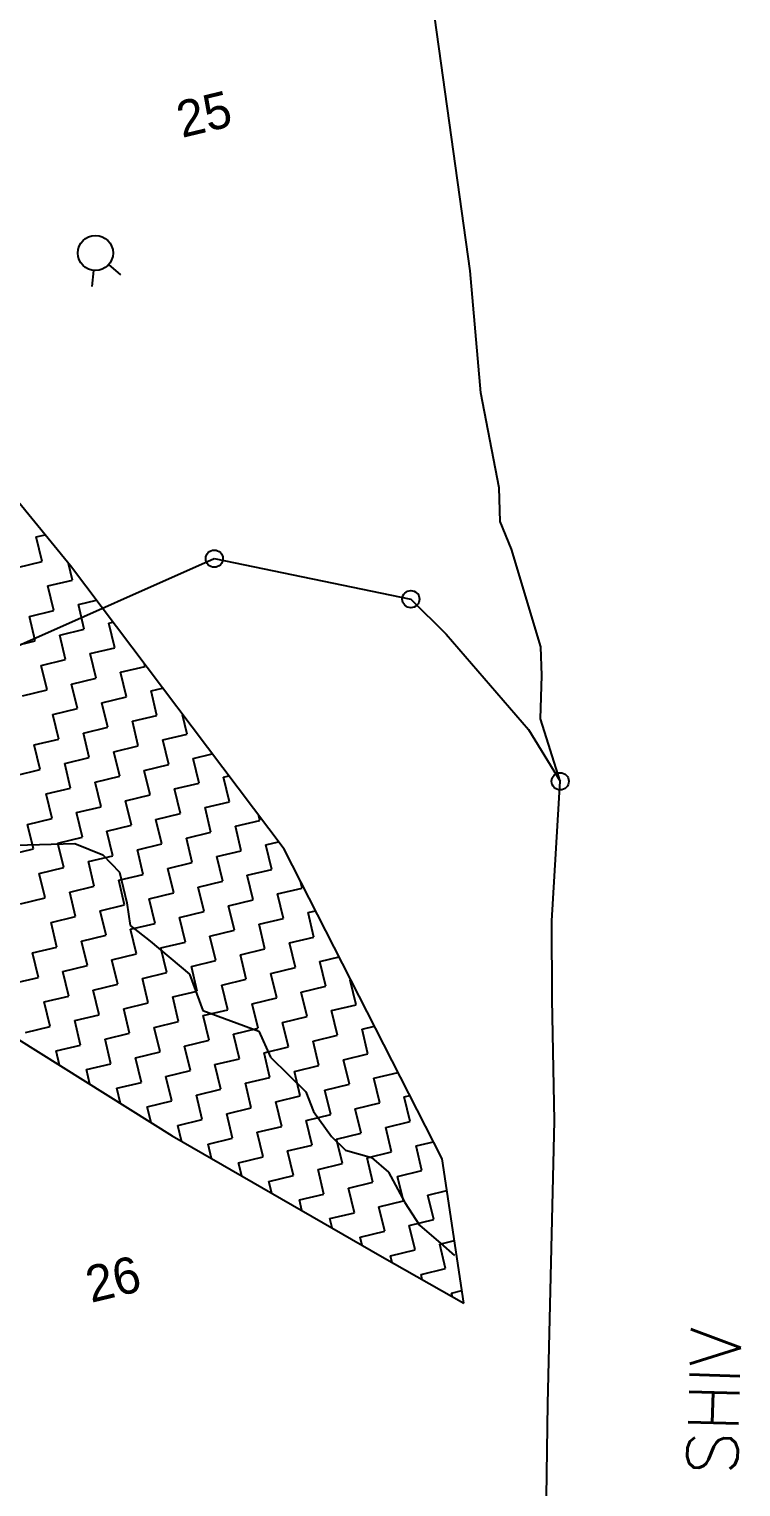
# Model space of a CAD drawing. Header units: metres. Extents: x 330019 to 331879, y 1797834 to 1801443.
# Drawn here: x 330885 to 331279, y 1798356 to 1799161 of the extents above; entities that cross this region are included whole.
import ezdxf
from ezdxf.enums import TextEntityAlignment as Align

# ---------------------------------------------------------------- set-up
doc = ezdxf.new("R2010")
doc.units = ezdxf.units.M
doc.header["$MEASUREMENT"] = 0
for name, color, linetype in [('LINE_WATER', 4, 'Continuous'), ('POLY_HATCH', 12, 'Continuous'), ('POLY_PARCEL', 6, 'Continuous'), ('TEXT_MAPOUT', 7, 'Continuous'), ('TEXT_PARCEL', 7, 'Continuous'), ('V_BOUND_LINE', 7, 'Continuous')]:
    doc.layers.add(name, color=color, linetype=linetype)
doc.styles.get("Standard").update_dxf_attribs({"font": 'simplex.shx'})
doc.styles.add('TEXT_MAP', font='', dxfattribs={"height": 0.25})
doc.styles.get('TEXT_MAP').set_extended_font_data('Kruti Dev 050')

msp = doc.modelspace()

# ---------------------------------------------------------------- linework, layer by layer
for points in [[(330920.03, 1799019.18), (330920.87, 1799028.03)], [(330935.91, 1799025.57), (330929.17, 1799031.37)]]:
    msp.add_lwpolyline(points)
for centre, radius in [((330921.8, 1799037.7), 9.72), ((330987.51, 1798868.74), 4.75), ((331096.22, 1798846.36), 4.75), ((331178.8, 1798745.64), 4.75)]:
    msp.add_circle(centre, radius)
at = {"layer": 'LINE_WATER'}
for p, q in [((330877.79, 1798710.35), (330910.43, 1798711.24)), ((330910.43, 1798711.24), (330925.87, 1798705.01)), ((330925.87, 1798705.01), (330935.17, 1798695.32)), ((330935.17, 1798695.32), (330939.24, 1798678.4)), ((330939.24, 1798678.4), (330940.93, 1798665.99)), ((330940.93, 1798665.99), (330952, 1798657.21)), ((330952, 1798657.21), (330973.79, 1798639.08)), ((330973.79, 1798639.08), (330981.11, 1798618.97)), ((330981.11, 1798618.97), (331012.23, 1798607.56)), ((331012.23, 1798607.56), (331018.67, 1798593.2)), ((331018.67, 1798593.2), (331038.22, 1798574.03)), ((331038.22, 1798574.03), (331042.34, 1798563.09)), ((331042.34, 1798563.09), (331052.28, 1798549.2)), ((331052.28, 1798549.2), (331060.08, 1798541.63)), ((331060.08, 1798541.63), (331074.48, 1798537.64)), ((331074.48, 1798537.64), (331083.91, 1798529.46)), ((331083.91, 1798529.46), (331092.91, 1798512.74)), ((331092.91, 1798512.74), (331100.9, 1798500.24)), ((331100.9, 1798500.24), (331112.78, 1798490.17)), ((331112.78, 1798490.17), (331120.35, 1798483.53))]:
    msp.add_line(p, q, dxfattribs=at)
at = {"layer": 'POLY_HATCH'}
for p, q in [((330908.01, 1798864.71), (330811.42, 1798982.63)), ((331026.08, 1798708.15), (330908.01, 1798864.71)), ((331113.56, 1798536.93), (331026.08, 1798708.15)), ((330818.06, 1798641.07), (330964.3, 1798549.7)), ((330964.3, 1798549.7), (331080.32, 1798482.69)), ((331125.47, 1798457.05), (331113.56, 1798536.93)), ((331080.32, 1798482.69), (331125.47, 1798457.05))]:
    msp.add_line(p, q, dxfattribs=at)
at = {"layer": 'POLY_HATCH', "linetype": 'Continuous'}
for p, q in [((330889.01, 1798880.74), (330893.91, 1798881.92)), ((330892.27, 1798867.18), (330889.01, 1798880.74)), ((330878.72, 1798863.92), (330892.27, 1798867.18)), ((330909.09, 1798856.89), (330906.88, 1798866.09)), ((330895.54, 1798853.62), (330909.09, 1798856.89)), ((330898.8, 1798840.07), (330895.54, 1798853.62)), ((330912.36, 1798843.33), (330922.33, 1798845.73)), ((330915.62, 1798829.77), (330912.36, 1798843.33)), ((330885.24, 1798836.8), (330898.8, 1798840.07)), ((330888.5, 1798823.25), (330885.24, 1798836.8)), ((330929.17, 1798833.03), (330931.48, 1798833.59)), ((330932.44, 1798819.47), (330929.17, 1798833.03)), ((330902.06, 1798826.51), (330915.62, 1798829.77)), ((330905.32, 1798812.95), (330902.06, 1798826.51)), ((330874.94, 1798819.98), (330888.5, 1798823.25)), ((330918.88, 1798816.21), (330932.44, 1798819.47)), ((330922.14, 1798802.65), (330918.88, 1798816.21)), ((330891.76, 1798809.69), (330905.32, 1798812.95)), ((330895.02, 1798796.13), (330891.76, 1798809.69)), ((330935.7, 1798805.92), (330949.26, 1798809.18)), ((330949.26, 1798809.18), (330948.96, 1798810.41)), ((330908.58, 1798799.39), (330922.14, 1798802.65)), ((330938.96, 1798792.36), (330935.7, 1798805.92)), ((330881.47, 1798792.87), (330895.02, 1798796.13)), ((330911.84, 1798785.83), (330908.58, 1798799.39)), ((330925.4, 1798789.1), (330938.96, 1798792.36)), ((330952.52, 1798795.62), (330958.95, 1798797.17)), ((330955.78, 1798782.06), (330952.52, 1798795.62)), ((330898.29, 1798782.57), (330911.84, 1798785.83)), ((330928.66, 1798775.54), (330925.4, 1798789.1)), ((330901.55, 1798769.02), (330898.29, 1798782.57)), ((330942.22, 1798778.8), (330955.78, 1798782.06)), ((330945.48, 1798765.24), (330942.22, 1798778.8)), ((330972.6, 1798771.77), (330970.02, 1798782.48)), ((330887.99, 1798765.75), (330901.55, 1798769.02)), ((330915.11, 1798772.28), (330928.66, 1798775.54)), ((330918.37, 1798758.72), (330915.11, 1798772.28)), ((330959.04, 1798768.5), (330972.6, 1798771.77)), ((330962.3, 1798754.95), (330959.04, 1798768.5)), ((330891.25, 1798752.2), (330887.99, 1798765.75)), ((330931.92, 1798761.98), (330945.48, 1798765.24)), ((330935.19, 1798748.42), (330931.92, 1798761.98)), ((330975.86, 1798758.21), (330986.41, 1798760.75)), ((330877.69, 1798748.93), (330891.25, 1798752.2)), ((330904.81, 1798755.46), (330918.37, 1798758.72)), ((330908.07, 1798741.9), (330904.81, 1798755.46)), ((330948.74, 1798751.68), (330962.3, 1798754.95)), ((330952.01, 1798738.13), (330948.74, 1798751.68)), ((330979.12, 1798744.65), (330975.86, 1798758.21)), ((330921.63, 1798745.16), (330935.19, 1798748.42)), ((330924.89, 1798731.6), (330921.63, 1798745.16)), ((330965.56, 1798741.39), (330979.12, 1798744.65)), ((330992.68, 1798747.91), (330995.57, 1798748.61)), ((330995.94, 1798734.35), (330992.68, 1798747.91)), ((330894.51, 1798738.64), (330908.07, 1798741.9)), ((330897.77, 1798725.08), (330894.51, 1798738.64)), ((330938.45, 1798734.87), (330952.01, 1798738.13)), ((330968.83, 1798727.83), (330965.56, 1798741.39)), ((330911.33, 1798728.34), (330924.89, 1798731.6)), ((330914.59, 1798714.78), (330911.33, 1798728.34)), ((330941.71, 1798721.31), (330938.45, 1798734.87)), ((330955.27, 1798724.57), (330968.83, 1798727.83)), ((330982.38, 1798731.09), (330995.94, 1798734.35)), ((330985.64, 1798717.53), (330982.38, 1798731.09)), ((330884.22, 1798721.82), (330897.77, 1798725.08)), ((330887.48, 1798708.26), (330884.22, 1798721.82)), ((330928.15, 1798718.05), (330941.71, 1798721.31)), ((330958.53, 1798711.01), (330955.27, 1798724.57)), ((330999.2, 1798720.8), (331012.76, 1798724.06)), ((331002.46, 1798707.24), (330999.2, 1798720.8)), ((331012.76, 1798724.06), (331012.14, 1798726.63)), ((330901.04, 1798711.52), (330914.59, 1798714.78)), ((330904.3, 1798697.97), (330901.04, 1798711.52)), ((330931.41, 1798704.49), (330928.15, 1798718.05)), ((330972.09, 1798714.27), (330985.64, 1798717.53)), ((330975.35, 1798700.72), (330972.09, 1798714.27)), ((331016.02, 1798710.5), (331023.03, 1798712.19)), ((330873.92, 1798705), (330887.48, 1798708.26)), ((330917.86, 1798701.23), (330931.41, 1798704.49)), ((330944.97, 1798707.75), (330958.53, 1798711.01)), ((330948.23, 1798694.19), (330944.97, 1798707.75)), ((330988.91, 1798703.98), (331002.46, 1798707.24)), ((330992.17, 1798690.42), (330988.91, 1798703.98)), ((331019.28, 1798696.94), (331016.02, 1798710.5)), ((330890.74, 1798694.7), (330904.3, 1798697.97)), ((330921.12, 1798687.67), (330917.86, 1798701.23)), ((330961.79, 1798697.45), (330975.35, 1798700.72)), ((330965.05, 1798683.9), (330961.79, 1798697.45)), ((331005.73, 1798693.68), (331019.28, 1798696.94)), ((330894, 1798681.15), (330890.74, 1798694.7)), ((330907.56, 1798684.41), (330921.12, 1798687.67)), ((330934.68, 1798690.93), (330948.23, 1798694.19)), ((330937.94, 1798677.37), (330934.68, 1798690.93)), ((330978.61, 1798687.16), (330992.17, 1798690.42)), ((330981.87, 1798673.6), (330978.61, 1798687.16)), ((331008.99, 1798680.12), (331005.73, 1798693.68)), ((331036.1, 1798686.65), (331035.25, 1798690.2)), ((330880.44, 1798677.88), (330894, 1798681.15)), ((330910.82, 1798670.85), (330907.56, 1798684.41)), ((330951.49, 1798680.63), (330965.05, 1798683.9)), ((330954.76, 1798667.08), (330951.49, 1798680.63)), ((330995.43, 1798676.86), (331008.99, 1798680.12)), ((331022.54, 1798683.38), (331036.1, 1798686.65)), ((331025.81, 1798669.83), (331022.54, 1798683.38)), ((330924.38, 1798674.11), (330937.94, 1798677.37)), ((330927.64, 1798660.55), (330924.38, 1798674.11)), ((330968.31, 1798670.34), (330981.87, 1798673.6)), ((330998.69, 1798663.3), (330995.43, 1798676.86)), ((331039.36, 1798673.09), (331043.49, 1798674.08)), ((331042.63, 1798659.53), (331039.36, 1798673.09)), ((330897.26, 1798667.59), (330910.82, 1798670.85)), ((330900.53, 1798654.03), (330897.26, 1798667.59)), ((330941.2, 1798663.82), (330954.76, 1798667.08)), ((330944.46, 1798650.26), (330941.2, 1798663.82)), ((330971.58, 1798656.78), (330968.31, 1798670.34)), ((330985.13, 1798660.04), (330998.69, 1798663.3)), ((331012.25, 1798666.57), (331025.81, 1798669.83)), ((331015.51, 1798653.01), (331012.25, 1798666.57)), ((330914.08, 1798657.29), (330927.64, 1798660.55)), ((330917.34, 1798643.73), (330914.08, 1798657.29)), ((330958.02, 1798653.52), (330971.58, 1798656.78)), ((330988.39, 1798646.48), (330985.13, 1798660.04)), ((331029.07, 1798656.27), (331042.63, 1798659.53)), ((331032.33, 1798642.71), (331029.07, 1798656.27)), ((330886.97, 1798650.77), (330900.53, 1798654.03)), ((330890.23, 1798637.21), (330886.97, 1798650.77)), ((330930.9, 1798647), (330944.46, 1798650.26)), ((330934.16, 1798633.44), (330930.9, 1798647)), ((330961.28, 1798639.96), (330958.02, 1798653.52)), ((331001.95, 1798649.75), (331015.51, 1798653.01)), ((331005.21, 1798636.19), (331001.95, 1798649.75)), ((331045.89, 1798645.97), (331056.54, 1798648.54)), ((330903.79, 1798640.47), (330917.34, 1798643.73)), ((330907.05, 1798626.92), (330903.79, 1798640.47)), ((330947.72, 1798636.7), (330961.28, 1798639.96)), ((330974.84, 1798643.22), (330988.39, 1798646.48)), ((330978.1, 1798629.67), (330974.84, 1798643.22)), ((331018.77, 1798639.45), (331032.33, 1798642.71)), ((331022.03, 1798625.89), (331018.77, 1798639.45)), ((331049.15, 1798632.42), (331045.89, 1798645.97)), ((330876.67, 1798633.95), (330890.23, 1798637.21)), ((330920.61, 1798630.18), (330934.16, 1798633.44)), ((330950.98, 1798623.14), (330947.72, 1798636.7)), ((330991.66, 1798632.93), (331005.21, 1798636.19)), ((330994.92, 1798619.37), (330991.66, 1798632.93)), ((331035.59, 1798629.15), (331049.15, 1798632.42)), ((331062.71, 1798635.68), (331063.06, 1798635.76)), ((331065.97, 1798622.12), (331062.71, 1798635.68)), ((330893.49, 1798623.65), (330907.05, 1798626.92)), ((330896.75, 1798610.1), (330893.49, 1798623.65)), ((330923.87, 1798616.62), (330920.61, 1798630.18)), ((330937.43, 1798619.88), (330950.98, 1798623.14)), ((330964.54, 1798626.4), (330978.1, 1798629.67)), ((330967.8, 1798612.85), (330964.54, 1798626.4)), ((331008.48, 1798622.63), (331022.03, 1798625.89)), ((331011.74, 1798609.07), (331008.48, 1798622.63)), ((331038.85, 1798615.6), (331035.59, 1798629.15)), ((330910.31, 1798613.36), (330923.87, 1798616.62)), ((330940.69, 1798606.32), (330937.43, 1798619.88)), ((330981.36, 1798616.11), (330994.92, 1798619.37)), ((330984.62, 1798602.55), (330981.36, 1798616.11)), ((331025.29, 1798612.33), (331038.85, 1798615.6)), ((331052.41, 1798618.86), (331065.97, 1798622.12)), ((331055.67, 1798605.3), (331052.41, 1798618.86)), ((330883.19, 1798606.83), (330896.75, 1798610.1)), ((330913.57, 1798599.8), (330910.31, 1798613.36)), ((330954.24, 1798609.58), (330967.8, 1798612.85)), ((330957.51, 1798596.03), (330954.24, 1798609.58)), ((330998.18, 1798605.81), (331011.74, 1798609.07)), ((331028.56, 1798598.78), (331025.29, 1798612.33)), ((331069.23, 1798608.56), (331076.12, 1798610.22)), ((331072.49, 1798595), (331069.23, 1798608.56)), ((330900.01, 1798596.54), (330913.57, 1798599.8)), ((330927.13, 1798603.06), (330940.69, 1798606.32)), ((330930.39, 1798589.5), (330927.13, 1798603.06)), ((330971.06, 1798599.29), (330984.62, 1798602.55)), ((330974.33, 1798585.73), (330971.06, 1798599.29)), ((331001.44, 1798592.25), (330998.18, 1798605.81)), ((331015, 1798595.52), (331028.56, 1798598.78)), ((331042.11, 1798602.04), (331055.67, 1798605.3)), ((331045.38, 1798588.48), (331042.11, 1798602.04)), ((330901.9, 1798588.68), (330900.01, 1798596.54)), ((330943.95, 1798592.77), (330957.51, 1798596.03)), ((330947.21, 1798579.21), (330943.95, 1798592.77)), ((330987.88, 1798588.99), (331001.44, 1798592.25)), ((331018.26, 1798581.96), (331015, 1798595.52)), ((331058.93, 1798591.74), (331072.49, 1798595)), ((331062.2, 1798578.18), (331058.93, 1798591.74)), ((330916.83, 1798586.24), (330930.39, 1798589.5)), ((330918.78, 1798578.14), (330916.83, 1798586.24)), ((330960.77, 1798582.47), (330974.33, 1798585.73)), ((330964.03, 1798568.91), (330960.77, 1798582.47)), ((330991.14, 1798575.43), (330987.88, 1798588.99)), ((331031.82, 1798585.22), (331045.38, 1798588.48)), ((331035.08, 1798571.66), (331031.82, 1798585.22)), ((331075.75, 1798581.45), (331089.17, 1798584.67)), ((330933.65, 1798575.95), (330947.21, 1798579.21)), ((330935.66, 1798567.59), (330933.65, 1798575.95)), ((330977.59, 1798572.17), (330991.14, 1798575.43)), ((331004.7, 1798578.7), (331018.26, 1798581.96)), ((331007.96, 1798565.14), (331004.7, 1798578.7)), ((331048.64, 1798574.92), (331062.2, 1798578.18)), ((331051.9, 1798561.37), (331048.64, 1798574.92)), ((331079.01, 1798567.89), (331075.75, 1798581.45)), ((330950.47, 1798565.65), (330964.03, 1798568.91)), ((330980.85, 1798558.62), (330977.59, 1798572.17)), ((331021.52, 1798568.4), (331035.08, 1798571.66)), ((331024.78, 1798554.84), (331021.52, 1798568.4)), ((331065.46, 1798564.63), (331079.01, 1798567.89)), ((331092.57, 1798571.15), (331095.69, 1798571.9)), ((331095.83, 1798557.59), (331092.57, 1798571.15)), ((330952.54, 1798557.05), (330950.47, 1798565.65)), ((330967.29, 1798555.35), (330980.85, 1798558.62)), ((330994.41, 1798561.88), (331007.96, 1798565.14)), ((330997.67, 1798548.32), (330994.41, 1798561.88)), ((331038.34, 1798558.1), (331051.9, 1798561.37)), ((331041.6, 1798544.55), (331038.34, 1798558.1)), ((331068.72, 1798551.07), (331065.46, 1798564.63)), ((330969.35, 1798546.78), (330967.29, 1798555.35)), ((331011.23, 1798551.58), (331024.78, 1798554.84)), ((331014.49, 1798538.02), (331011.23, 1798551.58)), ((331055.16, 1798547.81), (331068.72, 1798551.07)), ((331082.28, 1798554.33), (331095.83, 1798557.59)), ((331085.54, 1798540.77), (331082.28, 1798554.33)), ((330984.11, 1798545.06), (330997.67, 1798548.32)), ((330986.01, 1798537.16), (330984.11, 1798545.06)), ((331028.05, 1798541.28), (331041.6, 1798544.55)), ((331058.42, 1798534.25), (331055.16, 1798547.81)), ((331099.1, 1798544.03), (331108.74, 1798546.36)), ((331102.36, 1798530.48), (331099.1, 1798544.03)), ((331000.93, 1798534.76), (331014.49, 1798538.02)), ((331002.67, 1798527.54), (331000.93, 1798534.76)), ((331031.31, 1798527.73), (331028.05, 1798541.28)), ((331044.86, 1798530.99), (331058.42, 1798534.25)), ((331071.98, 1798537.51), (331085.54, 1798540.77)), ((331075.24, 1798523.95), (331071.98, 1798537.51)), ((331017.75, 1798524.47), (331031.31, 1798527.73)), ((331048.13, 1798517.43), (331044.86, 1798530.99)), ((331088.8, 1798527.22), (331102.36, 1798530.48)), ((331092.06, 1798513.66), (331088.8, 1798527.22)), ((331019.32, 1798517.92), (331017.75, 1798524.47)), ((331061.68, 1798520.69), (331075.24, 1798523.95)), ((331064.95, 1798507.13), (331061.68, 1798520.69)), ((331105.62, 1798516.92), (331116.17, 1798519.46)), ((331034.57, 1798514.17), (331048.13, 1798517.43)), ((331035.98, 1798508.3), (331034.57, 1798514.17)), ((331078.5, 1798510.4), (331092.06, 1798513.66)), ((331081.76, 1798496.84), (331078.5, 1798510.4)), ((331108.88, 1798503.36), (331105.62, 1798516.92)), ((331051.39, 1798503.87), (331064.95, 1798507.13)), ((331052.64, 1798498.68), (331051.39, 1798503.87)), ((331095.32, 1798500.1), (331108.88, 1798503.36)), ((331068.21, 1798493.58), (331081.76, 1798496.84)), ((331098.58, 1798486.54), (331095.32, 1798500.1)), ((331069.29, 1798489.06), (331068.21, 1798493.58)), ((331085.03, 1798483.28), (331098.58, 1798486.54)), ((331112.14, 1798489.8), (331120.29, 1798491.76)), ((331115.4, 1798476.25), (331112.14, 1798489.8)), ((331085.94, 1798479.5), (331085.03, 1798483.28)), ((331101.85, 1798472.98), (331115.4, 1798476.25)), ((331102.55, 1798470.07), (331101.85, 1798472.98)), ((331118.66, 1798462.69), (331124.42, 1798464.07)), ((331119.16, 1798460.63), (331118.66, 1798462.69))]:
    msp.add_line(p, q, dxfattribs=at)
at = {"layer": 'POLY_PARCEL'}
for p, q in [((330878.9, 1798820.61), (330987.51, 1798868.74)), ((330987.51, 1798868.74), (331096.22, 1798846.36)), ((331096.22, 1798846.36), (331115.7, 1798826.98)), ((331115.7, 1798826.98), (331161.21, 1798774.36)), ((331161.21, 1798774.36), (331178.8, 1798745.64))]:
    msp.add_line(p, q, dxfattribs=at)
at = {"layer": 'V_BOUND_LINE'}
for p, q in [((331128.98, 1799027.9), (331109.53, 1799167.77)), ((331134.9, 1798960.46), (331128.98, 1799027.9)), ((331144.96, 1798907.81), (331134.9, 1798960.46)), ((331145.55, 1798889.29), (331144.96, 1798907.81)), ((331151.79, 1798874.06), (331145.55, 1798889.29)), ((331168.01, 1798820.03), (331151.79, 1798874.06)), ((331168.62, 1798804.09), (331168.01, 1798820.03)), ((331167.95, 1798780.12), (331168.62, 1798804.09)), ((331178.8, 1798745.64), (331167.95, 1798780.12)), ((331174.14, 1798668.58), (331178.8, 1798745.64)), ((331174.27, 1798625.11), (331174.14, 1798668.58)), ((331175.63, 1798557.86), (331174.27, 1798625.11)), ((331171.96, 1798401.43), (331175.63, 1798557.86)), ((331169.44, 1798218.94), (331171.96, 1798401.43))]:
    msp.add_line(p, q, dxfattribs=at)

# ---------------------------------------------------------------- texts
at = {"layer": 'TEXT_MAPOUT'}
msp.add_text('SHIV', height=27.889, rotation=88.25513, dxfattribs=at).set_placement((331276.53, 1798361.89))
at = {"layer": 'TEXT_PARCEL', "style": 'TEXT_MAP'}
for s, p in [('25', (330981.8, 1799114.55)), ('26', (330931.53, 1798470.49))]:
    msp.add_text(s, height=20.08, rotation=13.52665, dxfattribs=at).set_placement(p, align=Align.MIDDLE)

doc.saveas('drawing.dxf')
